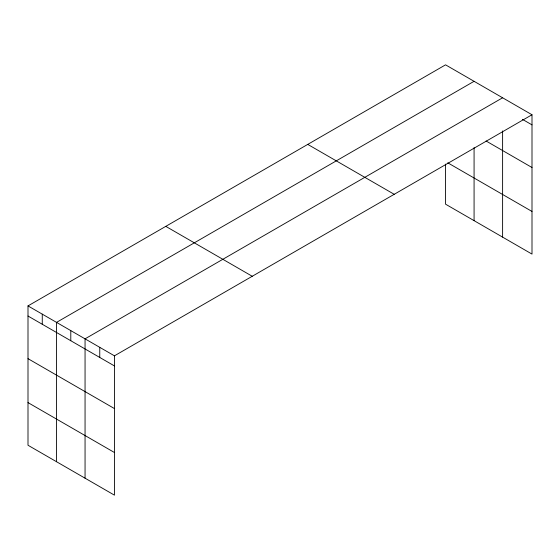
<?xml version="1.0" encoding="UTF-8"?>
<svg xmlns="http://www.w3.org/2000/svg" width="560" height="560" viewBox="0 0 560 560"><rect width="100%" height="100%" fill="white"/><g stroke="black" fill="none" stroke-linecap="round" stroke-linejoin="round"><path stroke-width="0.84" d="M28 305.907L114.45 355.824L114.45 495.159L28 445.249L28 305.907L445.55 64.841L532 114.751L532 254.093L445.55 204.176L445.55 164.094M474.075 81.312L56.532 322.378L56.532 461.72M502.607 97.783L85.057 338.849L85.057 478.191M114.45 355.824L532 114.751M522.445 119.35L532 124.866M486.087 141.001L532 167.51M447.804 162.834L532 211.449M307.755 144.396L394.212 194.306M165.788 226.359L252.245 276.269M28 316.022L114.45 365.932M28 358.666L114.45 408.576M28 402.605L114.45 452.515M502.607 130.921L502.607 237.118M474.075 147.588L474.075 220.647M99.757 347.34L99.757 357.448M70.791 330.617L70.791 340.732M42.266 314.146L42.266 324.254"/></g></svg>
